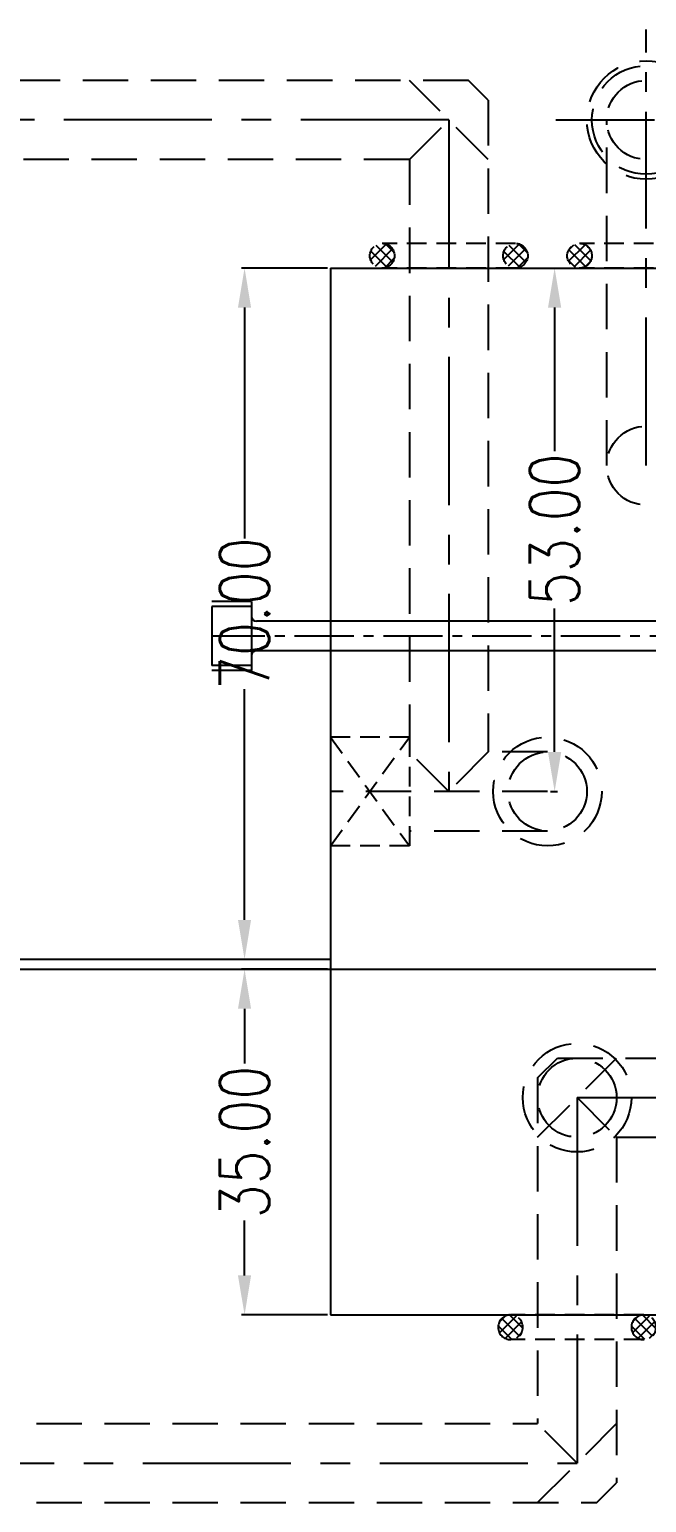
# Model space of a CAD drawing. Header units: millimetres. Extents: x 21466 to 22834, y -21631 to -20664.
# Drawn here: x 22069.5 to 22132.1, y -21422.2 to -21273 of the extents above; entities that cross this region are included whole.
import ezdxf

# ---------------------------------------------------------------- set-up
doc = ezdxf.new("R2010")
doc.units = ezdxf.units.MM
doc.header["$LTSCALE"] = 8
for name, pattern in [('CENTER', [2, 1.25, -0.25, 0.25, -0.25]), ('CENTER2', [1.125, 0.75, -0.125, 0.125, -0.125]), ('HIDDEN', [0.375, 0.25, -0.125])]:
    doc.linetypes.add(name, pattern=pattern)
doc.layers.get('DEFPOINTS').update_dxf_attribs({"color": 6})
for name, color, linetype in [('Cav-cor', 30, 'Continuous'), ('PIN', 5, 'Continuous'), ('WT', 4, 'Continuous')]:
    doc.layers.add(name, color=color, linetype=linetype)
doc.layers.add('dim', color=3, linetype='Continuous', lineweight=15)
doc.styles.get("Standard").update_dxf_attribs({"font": 'txt.shx', "width": 0.8, "bigfont": 'chineset.shx'})
doc.dimstyles.new('ISO-25', dxfattribs={"dimtxt": 5, "dimasz": 4, "dimexe": 0.3, "dimexo": 0.3, "dimtad": 0, "dimzin": 1, "dimdsep": 46, "dimtxsty": 'Standard', "dimcen": 0, "dimclrd": 3, "dimclre": 3, "dimclrt": 3, "dimazin": 0, "dimtfac": 1, "dimtofl": 0, "dimtmove": 0, "dimatfit": 0, "dimfxl": 0, "dimarcsym": 0})

# ---------------------------------------------------------------- blocks, each defined once
blk = doc.blocks.new('*D25774')
at = {"layer": 'DEFPOINTS', "color": 0}
for p in [(22091.35, -21368.15), (22100.05, -21368.15), (22100.05, -21403.15)]:
    blk.add_point(p, dxfattribs=at)
at = {"layer": 'dim', "color": 3, "lineweight": -2}
for p, q in [((22099.75, -21368.15), (22091.05, -21368.15)), ((22091.35, -21372.15), (22091.35, -21377.69)), ((22091.35, -21399.15), (22091.35, -21393.61)), ((22099.75, -21403.15), (22091.05, -21403.15))]:
    blk.add_line(p, q, dxfattribs=at)
at = {"layer": 'dim', "color": 3}
for points in [[(22092.01, -21372.15), (22090.68, -21372.15), (22091.35, -21368.15)], [(22090.68, -21399.15), (22092.01, -21399.15), (22091.35, -21403.15)]]:
    blk.add_solid(points, dxfattribs=at)
at = {"layer": 'dim', "color": 3, "insert": (22091.35, -21385.65), "char_height": 5, "attachment_point": 5, "rotation": 90}
blk.add_mtext('35.00', dxfattribs=at)
blk = doc.blocks.new('*D25775')
at = {"layer": 'DEFPOINTS', "color": 0}
for p in [(22091.35, -21297.15), (22100.05, -21297.15), (22100.05, -21367.15)]:
    blk.add_point(p, dxfattribs=at)
at = {"layer": 'dim', "color": 3, "lineweight": -2}
for p, q in [((22099.75, -21297.15), (22091.05, -21297.15)), ((22091.35, -21301.15), (22091.35, -21324.53)), ((22091.35, -21363.15), (22091.35, -21339.78)), ((22099.75, -21367.15), (22091.05, -21367.15))]:
    blk.add_line(p, q, dxfattribs=at)
at = {"layer": 'dim', "color": 3}
for points in [[(22092.01, -21301.15), (22090.68, -21301.15), (22091.35, -21297.15)], [(22090.68, -21363.15), (22092.01, -21363.15), (22091.35, -21367.15)]]:
    blk.add_solid(points, dxfattribs=at)
at = {"layer": 'dim', "color": 3, "insert": (22091.35, -21332.15), "char_height": 5, "attachment_point": 5, "rotation": 90}
blk.add_mtext('70.00', dxfattribs=at)
blk = doc.blocks.new('20160811.104148')
at = {"layer": 'PIN'}
for p, q in [((64.367, -3.5), (64.367, 3.5)), ((64.367, 3.5), (68.367, 3.5)), ((64.367, 3), (68.367, 3)), ((68.367, -3), (68.367, 3)), ((0, 1.5), (63.867, 1.5)), ((0, -1.5), (0, 1.5)), ((0, -1.5), (63.867, -1.5)), ((64.367, -3), (68.367, -3)), ((64.367, -3.5), (68.367, -3.5))]:
    blk.add_line(p, q, dxfattribs=at)
at = {"layer": 'PIN', "linetype": 'CENTER2'}
blk.add_line((0, 0), (68.367, 0), dxfattribs=at)
at = {"layer": 'PIN'}
for centre, start, end in [((63.867, 2), 270, 0), ((63.867, -2), 0, 90)]:
    blk.add_arc(centre, 0.5, start, end, dxfattribs=at)
blk = doc.blocks.new('20150513.134757')
at = {"layer": 'WT', "linetype": 'HIDDEN'}
h = blk.add_hatch(dxfattribs=at)
h.set_pattern_fill('ANSI37', color=125, scale=0.25, angle=180, style=0)
h.set_pattern_definition([(135, (36119.48756, -17509.4995), (0.561266008, 0.561266008), []), (45, (36119.48756, -17509.4995), (0.561266008, -0.561266008), [])])
h.paths.add_polyline_path([(-8, 1.25, -1), (-5.5, 1.25, -1)])
h.paths.add_polyline_path([(5.5, 1.25, -1), (8, 1.25, -1)])
at = {"layer": 'WT', "color": 125, "linetype": 'HIDDEN'}
for p, q in [((-6.75, 2.5), (6.75, 2.5)), ((-6.75, 0), (6.75, 0))]:
    blk.add_line(p, q, dxfattribs=at)
for centre in [(-6.75, 1.25), (6.75, 1.25)]:
    blk.add_circle(centre, 1.25, dxfattribs=at)
blk = doc.blocks.new('20160901.094454')
at = {"layer": 'WT', "color": 125, "linetype": 'CENTER'}
for p, q in [((0, -9.16), (0, 9.16)), ((-9.16, 0), (9.16, 0))]:
    blk.add_line(p, q, dxfattribs=at)
at = {"layer": 'WT', "color": 125, "linetype": 'HIDDEN', "ltscale": 2.3}
for radius in [6, 5.5, 4]:
    blk.add_circle((0, 0), radius, dxfattribs=at)
blk = doc.blocks.new('20150513.114825')
at = {"layer": 'WT', "color": 125, "linetype": 'HIDDEN'}
for p, q in [((-5.5, 8), (5.5, 8)), ((5.5, 8), (-5.5, 0)), ((-5.5, 8), (5.5, 0)), ((-5.5, 0), (-5.5, 8)), ((5.5, 0), (5.5, 8)), ((-5.5, 0), (5.5, 0))]:
    blk.add_line(p, q, dxfattribs=at)
blk = doc.blocks.new('*D27076')
at = {"layer": 'DEFPOINTS', "color": 0}
for p in [(22116.05, -21297.15), (22122.77, -21297.15), (22122.05, -21350.15)]:
    blk.add_point(p, dxfattribs=at)
at = {"layer": 'dim', "color": 3, "lineweight": -2}
for p, q in [((22116.35, -21297.15), (22123.07, -21297.15)), ((22122.77, -21301.15), (22122.77, -21315.69)), ((22122.77, -21346.15), (22122.77, -21331.61)), ((22122.35, -21350.15), (22123.07, -21350.15))]:
    blk.add_line(p, q, dxfattribs=at)
at = {"layer": 'dim', "color": 3}
for points in [[(22123.44, -21301.15), (22122.1, -21301.15), (22122.77, -21297.15)], [(22122.1, -21346.15), (22123.44, -21346.15), (22122.77, -21350.15)]]:
    blk.add_solid(points, dxfattribs=at)
at = {"layer": 'dim', "color": 3, "insert": (22122.77, -21323.65), "char_height": 5, "attachment_point": 5, "rotation": 90}
blk.add_mtext('53.00', dxfattribs=at)

msp = doc.modelspace()

# ---------------------------------------------------------------- linework, layer by layer
for p, q in [((22100.048, -21367.153), (22044.548, -21367.153)), ((22038.548, -21368.153), (22100.048, -21368.153))]:
    msp.add_line(p, q)
at = {"layer": 'Cav-cor', "color": 241}
for p, q in [((22100.048, -21297.153), (22220.048, -21297.153)), ((22100.048, -21297.153), (22100.048, -21403.153)), ((22100.048, -21368.153), (22220.048, -21368.153)), ((22100.048, -21403.153), (22220.048, -21403.153))]:
    msp.add_line(p, q, dxfattribs=at)
at = {"layer": 'WT', "color": 111, "linetype": 'HIDDEN', "ltscale": 2.3}
for p, q in [((22114.048, -21278.153), (22015.348, -21278.153)), ((22116.048, -21286.153), (22108.048, -21278.153)), ((22116.048, -21280.153), (22114.048, -21278.153)), ((22116.048, -21280.153), (22116.048, -21346.153)), ((22108.048, -21286.153), (22112.048, -21282.153)), ((22108.048, -21286.153), (22015.348, -21286.153)), ((22108.048, -21286.153), (22108.048, -21346.153)), ((22112.048, -21350.153), (22108.048, -21346.153)), ((22116.048, -21346.153), (22112.048, -21350.153)), ((22122.048, -21346.153), (22116.048, -21346.153)), ((22122.048, -21350.153), (22100.048, -21350.153)), ((22122.048, -21354.153), (22108.048, -21354.153))]:
    msp.add_line(p, q, dxfattribs=at)
at = {"layer": 'WT', "color": 111, "linetype": 'CENTER', "ltscale": 1.5}
for q in [(21985.348, -21282.153), (22112.048, -21350.153)]:
    msp.add_line((22112.048, -21282.153), q, dxfattribs=at)
at = {"layer": 'WT', "color": 125, "linetype": 'HIDDEN', "ltscale": 2.3}
for p, q in [((22128.048, -21317.153), (22128.048, -21282.153)), ((22121.048, -21385.153), (22129.048, -21377.153)), ((22121.048, -21379.153), (22123.048, -21377.153)), ((22123.048, -21377.153), (22212.048, -21377.153)), ((22121.048, -21379.153), (22121.048, -21414.153)), ((22125.048, -21381.153), (22129.048, -21385.153)), ((22129.048, -21385.153), (22191.048, -21385.153)), ((22129.048, -21385.153), (22129.048, -21420.153)), ((22015.048, -21414.153), (22121.048, -21414.153)), ((22125.048, -21418.153), (22121.048, -21414.153)), ((22121.048, -21422.153), (22129.048, -21414.153)), ((22127.048, -21422.153), (22129.048, -21420.153)), ((22015.048, -21422.153), (22127.048, -21422.153))]:
    msp.add_line(p, q, dxfattribs=at)
at = {"layer": 'WT', "color": 125, "linetype": 'CENTER', "ltscale": 1.5}
for p, q in [((22132.048, -21317.153), (22132.048, -21282.153)), ((22125.048, -21381.153), (22220.048, -21381.153)), ((22125.048, -21381.153), (22125.048, -21418.153)), ((21985.048, -21418.153), (22125.048, -21418.153))]:
    msp.add_line(p, q, dxfattribs=at)
at = {"layer": 'WT', "color": 125, "linetype": 'HIDDEN', "ltscale": 2.3}
for centre, radius in [((22132.048, -21317.153), 4), ((22125.048, -21381.153), 5.5), ((22125.048, -21381.153), 4)]:
    msp.add_circle(centre, radius, dxfattribs=at)
at = {"layer": 'WT', "color": 111, "linetype": 'HIDDEN', "ltscale": 2.3}
for radius in [5.5, 4]:
    msp.add_circle((22122.048, -21350.153), radius, dxfattribs=at)

# ---------------------------------------------------------------- block references
at = {"layer": 'Cav-cor', "rotation": 180}
msp.add_blockref('20160811.104148', (22156.415, -21334.41), dxfattribs=at)
at = {"layer": 'WT'}
msp.add_blockref('20160901.094454', (22132.048, -21282.153), dxfattribs=at)
at = {"layer": 'WT', "color": 125, "linetype": 'HIDDEN', "ltscale": 2.3, "rotation": 180}
for p in [(22112.048, -21294.653), (22132.048, -21294.653)]:
    msp.add_blockref('20150513.134757', p, dxfattribs=at)
at = {"layer": 'WT', "color": 125, "linetype": 'HIDDEN', "ltscale": 2.3, "xscale": -1, "rotation": 90}
msp.add_blockref('20150513.114825', (22108.048, -21350.153), dxfattribs=at)
at = {"layer": 'WT', "color": 125, "linetype": 'HIDDEN', "ltscale": 2.3, "xscale": -1}
msp.add_blockref('20150513.134757', (22125.048, -21405.653), dxfattribs=at)

# ---------------------------------------------------------------- dimensions: what is measured, and where the dimension line sits
at = {"layer": 'dim'}
for base, p1, p2, picture, middle in [((22091.347, -21297.153), (22100.048, -21367.153), (22100.048, -21297.153), '*D25775', (22091.347, -21332.153)), ((22122.771, -21297.153), (22122.048, -21350.153), (22116.048, -21297.153), '*D27076', (22122.771, -21323.653)), ((22091.347, -21368.153), (22100.048, -21403.153), (22100.048, -21368.153), '*D25774', (22091.347, -21385.653))]:
    dim = msp.add_linear_dim(base=base, p1=p1, p2=p2, angle=90, dimstyle='ISO-25', dxfattribs=at)
    dim.commit()
    dim.dimension.update_dxf_attribs({"geometry": picture, "text_midpoint": middle})

doc.saveas('drawing.dxf')
